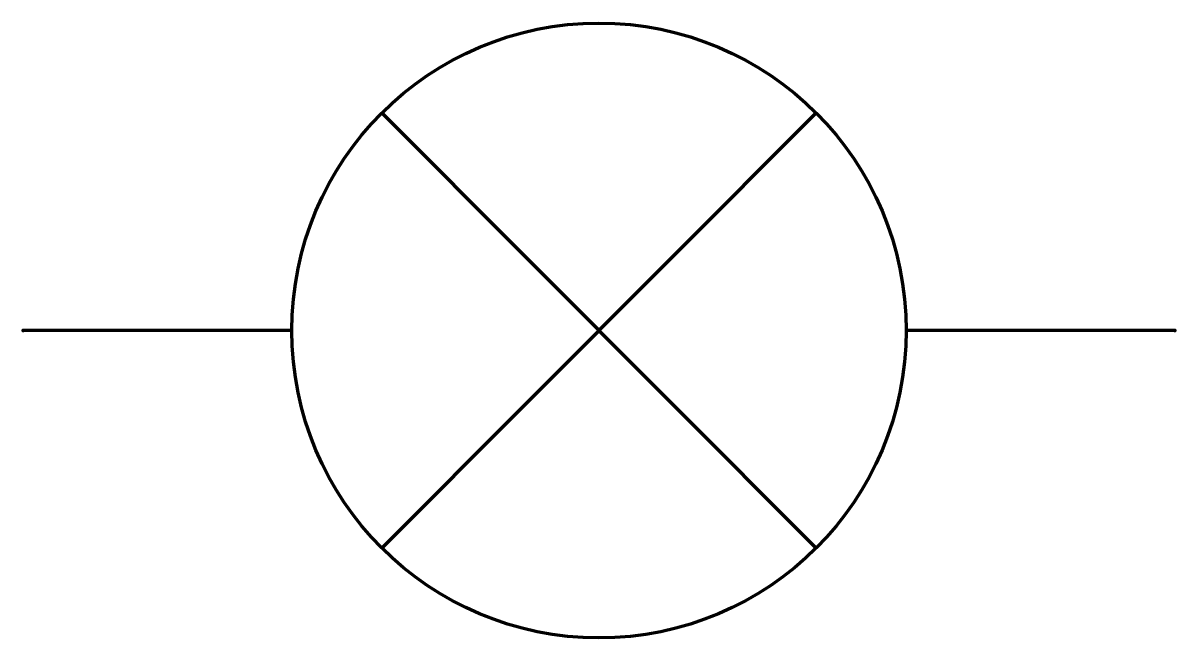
# Model space of a CAD drawing. Header units: millimetres. Extents: x 0 to 15, y -4 to 4.
import ezdxf

# ---------------------------------------------------------------- set-up
doc = ezdxf.new("R2010")
doc.units = ezdxf.units.MM
doc.layers.get('0').update_dxf_attribs({"linetype": 'CONTINUOUS', "lineweight": 0})

msp = doc.modelspace()

# ---------------------------------------------------------------- linework, layer by layer
at = {"color": 7, "linetype": 'CONTINUOUS', "lineweight": 70}
for p, q in [((10.33, -2.83), (4.67, 2.83)), ((4.67, -2.83), (10.33, 2.83)), ((3.5, 0), (0, 0)), ((15, 0), (11.5, 0))]:
    msp.add_line(p, q, dxfattribs=at)
msp.add_circle((7.5, 0), 4, dxfattribs=at)
for p in [(0, 0), (15, 0)]:
    msp.add_point(p, dxfattribs=at)

doc.saveas('drawing.dxf')
